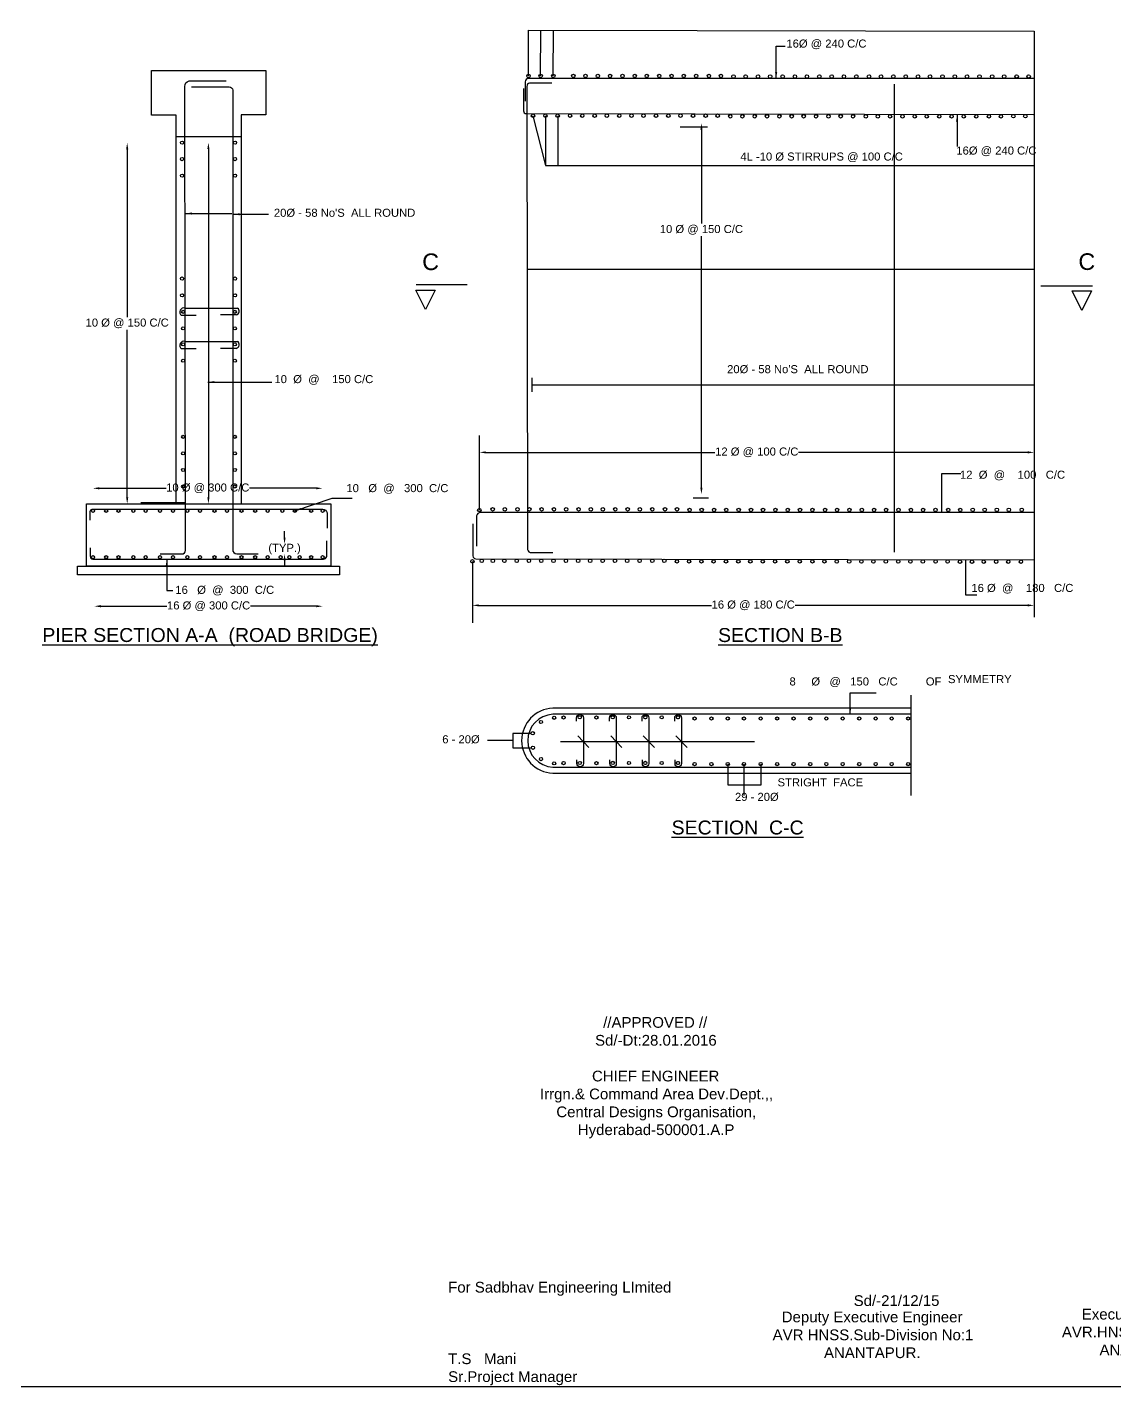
# Model space of a CAD drawing. Header units: inches. Extents: x -140 to 188, y -114 to 80.
# Drawn here: x -3.1 to 98.3, y -114.1 to 12.6 of the extents above; entities that cross this region are included whole.
import ezdxf

# ---------------------------------------------------------------- set-up
doc = ezdxf.new("R2010")
doc.units = ezdxf.units.IN
doc.header["$MEASUREMENT"] = 0
doc.layers.add('DIMENSIONS', color=7, linetype='Continuous')
doc.layers.add('TEXT', color=1, linetype='Continuous')
doc.styles.get("Standard").update_dxf_attribs({"font": 'arial.ttf', "height": 0.75})
doc.dimstyles.get("Standard").update_dxf_attribs({"dimtxt": 0.75, "dimasz": 0.6, "dimexe": 0.18, "dimexo": 0.0625, "dimgap": 0.09, "dimtad": 0, "dimtih": 1, "dimtoh": 1, "dimdec": 4, "dimzin": 0, "dimdsep": 46, "dimtxsty": 'Standard', "dimcen": 0.09, "dimse1": 1, "dimse2": 1, "dimadec": 0, "dimazin": 0, "dimtfac": 1, "dimtdec": 4, "dimtofl": 0, "dimtmove": 0, "dimatfit": 3, "dimfxl": 1, "dimtolj": 1, "dimtzin": 0, "dimarcsym": 0})

# ---------------------------------------------------------------- blocks, each defined once
blk = doc.blocks.new('*D25')
at = {"layer": 'Defpoints', "color": 0, "transparency": 16777216}
for p in [(10.81, 1.82), (6.24, -31.82), (10.81, -31.82)]:
    blk.add_point(p, dxfattribs=at)
at = {"layer": 'DIMENSIONS', "color": 0, "lineweight": -2, "transparency": 16777216}
for p, q in [((6.24, 1.22), (6.24, -14.41)), ((6.24, -31.22), (6.24, -15.59))]:
    blk.add_line(p, q, dxfattribs=at)
at = {"layer": 'DIMENSIONS', "color": 0, "transparency": 16777216}
for points in [[(6.14, 1.22), (6.34, 1.22), (6.24, 1.82)], [(6.14, -31.22), (6.34, -31.22), (6.24, -31.82)]]:
    blk.add_solid(points, dxfattribs=at)
at = {"layer": 'DIMENSIONS', "color": 0, "transparency": 16777216, "insert": (6.24, -15), "char_height": 0.75, "attachment_point": 5}
blk.add_mtext('\\A1;10 Ø @ 150 C/C', dxfattribs=at)
blk = doc.blocks.new('*D26')
at = {"layer": 'Defpoints', "color": 0, "transparency": 16777216}
for p in [(16.07, -35.57), (18.45, -36.49), (20.91, -36.49)]:
    blk.add_point(p, dxfattribs=at)
at = {"layer": 'DIMENSIONS', "color": 0, "lineweight": -2, "transparency": 16777216}
for p, q in [((20.91, -34.97), (20.91, -34.37)), ((20.91, -37.09), (20.91, -37.69))]:
    blk.add_line(p, q, dxfattribs=at)
at = {"layer": 'DIMENSIONS', "color": 0, "transparency": 16777216}
for points in [[(20.81, -34.97), (21.01, -34.97), (20.91, -35.57)], [(20.81, -37.09), (21.01, -37.09), (20.91, -36.49)]]:
    blk.add_solid(points, dxfattribs=at)
at = {"layer": 'DIMENSIONS', "color": 0, "transparency": 16777216, "insert": (20.91, -36.03), "char_height": 0.75, "attachment_point": 5}
blk.add_mtext('\\A1;(TYP.)', dxfattribs=at)
blk = doc.blocks.new('*D27')
at = {"layer": 'Defpoints', "color": 0, "transparency": 16777216}
for p in [(24.46, -36.64), (3.19, -36.79), (24.46, -41.36)]:
    blk.add_point(p, dxfattribs=at)
at = {"layer": 'DIMENSIONS', "color": 0, "lineweight": -2, "transparency": 16777216}
for p, q in [((3.79, -41.36), (9.93, -41.36)), ((23.86, -41.36), (17.72, -41.36))]:
    blk.add_line(p, q, dxfattribs=at)
at = {"layer": 'DIMENSIONS', "color": 0, "transparency": 16777216}
for points in [[(3.79, -41.26), (3.79, -41.46), (3.19, -41.36)], [(23.86, -41.26), (23.86, -41.46), (24.46, -41.36)]]:
    blk.add_solid(points, dxfattribs=at)
at = {"layer": 'DIMENSIONS', "color": 0, "transparency": 16777216, "insert": (13.83, -41.36), "char_height": 0.75, "attachment_point": 5}
blk.add_mtext('\\A1;16 Ø @ 300 C/C', dxfattribs=at)
blk = doc.blocks.new('*D28')
at = {"layer": 'Defpoints', "color": 0, "transparency": 16777216}
for p in [(24.46, -30.37), (3.05, -32.47), (24.46, -32.47)]:
    blk.add_point(p, dxfattribs=at)
at = {"layer": 'DIMENSIONS', "color": 0, "lineweight": -2, "transparency": 16777216}
for p, q in [((3.65, -30.37), (9.86, -30.37)), ((23.86, -30.37), (17.65, -30.37))]:
    blk.add_line(p, q, dxfattribs=at)
at = {"layer": 'DIMENSIONS', "color": 0, "transparency": 16777216}
for points in [[(3.65, -30.27), (3.65, -30.47), (3.05, -30.37)], [(23.86, -30.27), (23.86, -30.47), (24.46, -30.37)]]:
    blk.add_solid(points, dxfattribs=at)
at = {"layer": 'DIMENSIONS', "color": 0, "transparency": 16777216, "insert": (13.75, -30.37), "char_height": 0.75, "attachment_point": 5}
blk.add_mtext('\\A1;10 Ø @ 300 C/C', dxfattribs=at)
blk = doc.blocks.new('*D29')
at = {"layer": 'Defpoints', "color": 0, "transparency": 16777216}
for p in [(57.4, 3.66), (57.52, -30.92), (59.77, -30.92)]:
    blk.add_point(p, dxfattribs=at)
at = {"layer": 'DIMENSIONS', "color": 0, "lineweight": -2, "transparency": 16777216}
for p, q in [((59.77, 3.06), (59.77, -5.69)), ((59.77, -30.32), (59.77, -6.87))]:
    blk.add_line(p, q, dxfattribs=at)
at = {"layer": 'DIMENSIONS', "color": 0, "transparency": 16777216}
for points in [[(59.67, 3.06), (59.87, 3.06), (59.77, 3.66)], [(59.67, -30.32), (59.87, -30.32), (59.77, -30.92)]]:
    blk.add_solid(points, dxfattribs=at)
at = {"layer": 'DIMENSIONS', "color": 0, "transparency": 16777216, "insert": (59.77, -6.28), "char_height": 0.75, "attachment_point": 5}
blk.add_mtext('\\A1;10 Ø @ 150 C/C', dxfattribs=at)
blk = doc.blocks.new('*D30')
at = {"layer": 'Defpoints', "color": 0, "transparency": 16777216}
for p in [(39.07, -27.02), (90.78, -27.02), (90.78, -27.02)]:
    blk.add_point(p, dxfattribs=at)
at = {"layer": 'DIMENSIONS', "color": 0, "lineweight": -2, "transparency": 16777216}
for p, q in [((39.67, -27.02), (61.03, -27.02)), ((90.18, -27.02), (68.82, -27.02))]:
    blk.add_line(p, q, dxfattribs=at)
at = {"layer": 'DIMENSIONS', "color": 0, "transparency": 16777216}
for points in [[(39.67, -26.92), (39.67, -27.12), (39.07, -27.02)], [(90.18, -26.92), (90.18, -27.12), (90.78, -27.02)]]:
    blk.add_solid(points, dxfattribs=at)
at = {"layer": 'DIMENSIONS', "color": 0, "transparency": 16777216, "insert": (64.93, -27.02), "char_height": 0.75, "attachment_point": 5}
blk.add_mtext('\\A1;12 Ø @ 100 C/C', dxfattribs=at)
blk = doc.blocks.new('*D31')
at = {"layer": 'Defpoints', "color": 0, "transparency": 16777216}
for p in [(38.42, -41.28), (90.78, -41.28), (90.78, -41.28)]:
    blk.add_point(p, dxfattribs=at)
at = {"layer": 'DIMENSIONS', "color": 0, "lineweight": -2, "transparency": 16777216}
for p, q in [((39.02, -41.28), (60.71, -41.28)), ((90.18, -41.28), (68.5, -41.28))]:
    blk.add_line(p, q, dxfattribs=at)
at = {"layer": 'DIMENSIONS', "color": 0, "transparency": 16777216}
for points in [[(39.02, -41.18), (39.02, -41.38), (38.42, -41.28)], [(90.18, -41.18), (90.18, -41.38), (90.78, -41.28)]]:
    blk.add_solid(points, dxfattribs=at)
at = {"layer": 'DIMENSIONS', "color": 0, "transparency": 16777216, "insert": (64.6, -41.28), "char_height": 0.75, "attachment_point": 5}
blk.add_mtext('\\A1;16 Ø @ 180 C/C', dxfattribs=at)
blk = doc.blocks.new('*D49')
at = {"layer": 'Defpoints', "color": 0, "transparency": 16777216}
for p in [(13.86, 1.84), (13.81, -31.82), (13.83, -31.82)]:
    blk.add_point(p, dxfattribs=at)
at = {"layer": 'DIMENSIONS', "color": 0, "lineweight": -2, "transparency": 16777216}
blk.add_line((13.81, 1.24), (13.81, -31.22), dxfattribs=at)
at = {"layer": 'DIMENSIONS', "color": 0, "transparency": 16777216}
for points in [[(13.71, 1.24), (13.91, 1.24), (13.81, 1.84)], [(13.71, -31.22), (13.91, -31.22), (13.81, -31.82)]]:
    blk.add_solid(points, dxfattribs=at)

msp = doc.modelspace()

# ---------------------------------------------------------------- linework, layer by layer
at = {"color": 0}
for points in [[(-140.0749, 79.62542), (188.23104, 79.62542), (188.23104, -114.11082), (-140.0749, -114.11082)], [(187.71452, -114.11082), (-139.57935, -114.11082), (-139.57935, 79.12107), (187.71452, 79.12107)], [(2.43283, -31.82358), (25.22635, -31.82358), (25.22635, -37.63918), (2.43283, -37.63918)], [(1.62206, -37.63918), (26.03488, -37.63918), (26.03488, -38.42665), (1.62206, -38.42665)]]:
    msp.add_lwpolyline(points, close=True, dxfattribs=at)
for points in [[(43.64813, 8.06621), (43.64813, 12.31791)], [(43.64813, 12.31791), (90.782, 12.24478)], [(44.78342, 8.06621), (44.79001, 12.31614)], [(45.9638, 8.06621), (45.9704, 12.31431)], [(90.782, 12.24478), (90.782, -42.38631)], [(10.81444, -31.82358), (10.81444, 4.40076), (8.50631, 4.40076), (8.50631, 8.57459), (19.16636, 8.57459), (19.16636, 4.42342), (16.8764, 4.42342), (16.8764, -31.82358)], [(77.7272, 7.28113), (77.7272, -36.3146)], [(44.06986, 4.35576), (45.22886, -0.27891), (90.782, -0.27891)], [(45.22514, 4.35576), (45.22886, -0.27891)], [(46.37183, 4.35576), (46.37183, -0.27891)], [(57.78843, 3.30926), (60.33508, 3.30926)], [(10.81444, 2.41846), (16.8764, 2.41846)], [(43.51994, -9.95147), (90.782, -9.95147)], [(37.93446, -11.39177), (33.17597, -11.39177)], [(33.15348, -11.91446), (34.93979, -11.91446), (34.0489, -13.69398), (33.15348, -11.91446)], [(91.41304, -11.50723), (96.2138, -11.50723)], [(94.33498, -11.97939), (96.14412, -11.97939), (95.23244, -13.78521), (94.33498, -11.97939)], [(43.96564, -20.08626), (43.96564, -21.37608)], [(43.96564, -20.73117), (90.782, -20.73117)], [(39.07087, -32.40158), (39.07087, -25.44574)], [(82.17379, -32.61837), (82.17379, -28.99078), (83.94244, -28.99078)], [(59.00307, -31.26667), (60.43111, -31.26667)], [(11.66122, -31.71878), (7.52242, -31.71878)], [(24.86863, -32.66017), (24.86863, -34.09047)], [(38.42479, -37.17756), (38.42479, -42.91684)], [(84.38066, -37.01705), (84.38066, -40.30278), (85.44557, -40.30278)], [(79.28748, -49.65888), (79.28748, -59.00903)], [(42.18524, -53.88795), (39.8391, -53.88795)], [(43.90124, -53.22482), (42.18524, -53.22482), (42.18524, -54.55107), (43.91927, -54.55202)], [(46.62534, -53.97565), (64.72887, -53.97565)], [(48.24038, -53.42596), (49.28648, -54.52564)], [(51.31122, -53.42581), (52.35732, -54.52548)], [(54.34634, -53.42581), (55.39245, -54.52548)], [(57.39226, -53.42581), (58.43836, -54.52548)], [(62.22557, -56.07517), (62.22557, -57.99294), (65.33136, -57.99294), (65.33136, -56.07401)], [(63.72864, -56.07517), (63.72864, -58.99921)]]:
    msp.add_lwpolyline(points, dxfattribs=at)
for points in [[(90.779, 7.83644), (43.69016, 7.83644, 0.392586341), (43.33231, 7.50427), (43.33231, 5.7062)], [(9.30774, -36.49189), (11.34019, -36.49189, 0.41903978), (11.6681, -36.15855), (11.60109, 7.09371, -0.355240856), (12.00536, 7.59248), (15.46157, 7.59248)], [(12.24073, 7.0541), (15.7355, 7.0541, -0.400297548), (16.07327, 6.73208), (16.07327, -36.08474, 0.396511965), (16.455, -36.49042), (18.44791, -36.49042)], [(43.18271, 6.90747), (43.18271, 4.81076, 0.411313532), (43.43735, 4.55359), (90.71433, 4.46668)], [(45.83734, 7.37958), (43.75805, 7.37958, 0.448247535), (43.50086, 7.09104), (43.54906, -35.95888, 0.287659516), (43.79818, -36.35507), (45.92268, -36.35507)], [(2.78976, -33.34606), (2.78976, -32.52065, -0.380176864), (2.97891, -32.30783), (24.4588, -32.30783, -0.370763412), (24.86863, -32.66017)], [(90.782, -32.61837), (39.17644, -32.61837, 0.392586341), (38.81859, -32.95054), (38.81859, -35.7634)], [(38.4758, -33.68154), (38.4758, -36.67596, 0.411313532), (38.73044, -36.93313), (90.782, -37.02881)], [(2.78601, -35.91785), (2.78601, -36.70897, 0.389606058), (3.02556, -36.96974), (24.52786, -36.96974, 0.349909192), (24.84591, -36.71611), (24.84591, -35.2712)], [(79.28748, -50.86424), (45.9084, -50.86424, 0.956777229), (45.9084, -56.91994), (79.28748, -56.91994)], [(79.28748, -51.43127), (45.92157, -51.43127, 0.952170947), (45.92157, -56.35291), (79.28748, -56.35291)], [(48.13076, -52.06525), (48.13076, -51.76001, -1), (48.76343, -51.76001), (48.76343, -56.02592, -1), (48.15822, -56.02592), (48.15822, -55.67606)], [(51.2016, -52.06509), (51.2016, -51.75986, -1), (51.83427, -51.75986), (51.83427, -56.02576, -1), (51.22906, -56.02576), (51.22906, -55.67591)], [(54.23672, -52.06509), (54.23672, -51.75986, -1), (54.86939, -51.75986), (54.86939, -56.02576, -1), (54.26418, -56.02576), (54.26418, -55.67591)], [(57.28264, -52.06509), (57.28264, -51.75986, -1), (57.91531, -51.75986), (57.91531, -56.02576, -1), (57.3101, -56.02576), (57.3101, -55.67591)]]:
    msp.add_lwpolyline(points, format="xyb", dxfattribs=at)
for centre, radius in [((43.64813, 8.06621), 0.16015), ((44.78342, 8.06621), 0.16015), ((45.9638, 8.06621), 0.16015), ((47.83332, 8.06621), 0.16015), ((48.96594, 8.06621), 0.16015), ((50.11766, 8.06621), 0.16015), ((51.25535, 8.06621), 0.16015), ((52.41443, 8.06621), 0.16015), ((53.5569, 8.06621), 0.16015), ((54.67547, 8.06621), 0.16015), ((55.83668, 8.06621), 0.16015), ((56.9884, 8.06621), 0.16015), ((58.12609, 8.06621), 0.16015), ((59.28517, 8.06621), 0.16015), ((60.46965, 8.06621), 0.16015), ((61.58822, 8.06621), 0.16015), ((62.76163, 8.01058), 0.16015), ((63.89425, 8.01058), 0.16015), ((65.04597, 8.01058), 0.16015), ((66.18366, 8.01058), 0.16015), ((67.34274, 8.01058), 0.16015), ((68.48521, 8.01058), 0.16015), ((69.60378, 8.01058), 0.16015), ((70.76499, 8.01058), 0.16015), ((71.91671, 8.01058), 0.16015), ((73.0544, 8.01058), 0.16015), ((74.21348, 8.01058), 0.16015), ((75.39796, 8.01058), 0.16015), ((76.51653, 8.01058), 0.16015), ((77.66179, 8.00831), 0.16015), ((78.82087, 8.00831), 0.16015), ((79.96334, 8.00831), 0.16015), ((81.08191, 8.00831), 0.16015), ((82.24312, 8.00831), 0.16015), ((83.39484, 8.00831), 0.16015), ((84.53253, 8.00831), 0.16015), ((85.69161, 8.00831), 0.16015), ((86.87608, 8.00831), 0.16015), ((87.99465, 8.00831), 0.16015), ((89.1552, 8.02115), 0.16015), ((90.27377, 8.02115), 0.16015), ((44.06986, 4.35576), 0.16015), ((45.22514, 4.35576), 0.16015), ((46.37183, 4.35576), 0.16015), ((47.52998, 4.35576), 0.16015), ((48.66261, 4.35576), 0.16015), ((49.81433, 4.35576), 0.16015), ((50.95202, 4.35576), 0.16015), ((52.1111, 4.35576), 0.16015), ((53.25357, 4.35576), 0.16015), ((54.37214, 4.35576), 0.16015), ((55.53335, 4.35576), 0.16015), ((56.68507, 4.35576), 0.16015), ((57.82276, 4.35576), 0.16015), ((58.98184, 4.35576), 0.16015), ((60.16631, 4.35576), 0.16015), ((61.28489, 4.35576), 0.16015), ((62.45829, 4.30013), 0.16015), ((63.59092, 4.30013), 0.16015), ((64.74264, 4.30013), 0.16015), ((65.88033, 4.30013), 0.16015), ((67.0394, 4.30013), 0.16015), ((68.18188, 4.30013), 0.16015), ((69.30045, 4.30013), 0.16015), ((70.46166, 4.30013), 0.16015), ((71.61338, 4.30013), 0.16015), ((72.75107, 4.30013), 0.16015), ((73.91015, 4.30013), 0.16015), ((75.09462, 4.30013), 0.16015), ((76.21319, 4.30013), 0.16015), ((77.35846, 4.29786), 0.16015), ((78.51753, 4.29786), 0.16015), ((79.66, 4.29786), 0.16015), ((80.77857, 4.29786), 0.16015), ((81.93979, 4.29786), 0.16015), ((83.09151, 4.29786), 0.16015), ((84.2292, 4.29786), 0.16015), ((85.38827, 4.29786), 0.16015), ((86.57275, 4.29786), 0.16015), ((87.69132, 4.29786), 0.16015), ((88.85187, 4.3107), 0.16015), ((89.97044, 4.3107), 0.16015), ((11.35049, 1.84966), 0.14589), ((16.29768, 1.84966), 0.14589), ((11.35049, 0.3116), 0.14589), ((16.29768, 0.3116), 0.14589), ((11.35049, -1.23107), 0.14589), ((16.29768, -1.23107), 0.14589), ((11.35049, -10.82178), 0.14589), ((16.29768, -10.82178), 0.14589), ((11.35049, -12.38351), 0.14589), ((16.29768, -12.38351), 0.14589), ((11.45979, -13.91726), 0.14589), ((16.2792, -13.91726), 0.14589), ((11.45979, -15.46495), 0.14589), ((16.2792, -15.46495), 0.14589), ((11.45979, -16.95517), 0.14589), ((16.2792, -16.95517), 0.14589), ((11.45979, -18.48173), 0.14589), ((16.2792, -18.48173), 0.14589), ((11.45979, -25.57788), 0.14589), ((16.2792, -25.57788), 0.14589), ((11.45979, -27.11782), 0.14589), ((16.2792, -27.11782), 0.14589), ((11.45979, -28.65776), 0.14589), ((16.2792, -28.65776), 0.14589), ((11.45979, -30.20695), 0.14589), ((16.2792, -30.20695), 0.14589), ((3.0462, -32.47398), 0.14589), ((4.28016, -32.47398), 0.14589), ((5.42855, -32.47398), 0.14589), ((6.80549, -32.47398), 0.14589), ((7.96338, -32.47398), 0.14589), ((9.30054, -32.47398), 0.14589), ((10.51312, -32.47398), 0.14589), ((11.84485, -32.47398), 0.14589), ((13.02938, -32.47398), 0.14589), ((14.37513, -32.47398), 0.14589), ((15.53864, -32.47398), 0.14589), ((16.89515, -32.47398), 0.14589), ((18.17521, -32.47398), 0.14589), ((19.33747, -32.47398), 0.14589), ((20.69838, -32.47398), 0.14589), ((21.86849, -32.47398), 0.14589), ((23.392, -32.47398), 0.14589), ((24.46002, -32.47398), 0.14589), ((39.07087, -32.40158), 0.16015), ((40.30776, -32.32808), 0.16015), ((41.44305, -32.32808), 0.16015), ((42.62343, -32.32808), 0.16015), ((43.73744, -32.32808), 0.16015), ((44.87007, -32.32808), 0.16015), ((46.02179, -32.32808), 0.16015), ((47.15948, -32.32808), 0.16015), ((48.31855, -32.32808), 0.16015), ((49.46103, -32.32808), 0.16015), ((50.5796, -32.32808), 0.16015), ((51.74081, -32.32808), 0.16015), ((52.89253, -32.32808), 0.16015), ((54.03022, -32.32808), 0.16015), ((55.1893, -32.32808), 0.16015), ((56.37377, -32.32808), 0.16015), ((57.49234, -32.32808), 0.16015), ((58.66575, -32.38371), 0.16015), ((59.79838, -32.38371), 0.16015), ((60.95009, -32.38371), 0.16015), ((62.08779, -32.38371), 0.16015), ((63.24686, -32.38371), 0.16015), ((64.38933, -32.38371), 0.16015), ((65.5079, -32.38371), 0.16015), ((66.66912, -32.38371), 0.16015), ((67.82084, -32.38371), 0.16015), ((68.95853, -32.38371), 0.16015), ((70.1176, -32.38371), 0.16015), ((71.30208, -32.38371), 0.16015), ((72.42065, -32.38371), 0.16015), ((73.56591, -32.38597), 0.16015), ((74.72499, -32.38597), 0.16015), ((75.86746, -32.38597), 0.16015), ((76.98603, -32.38597), 0.16015), ((78.14725, -32.38597), 0.16015), ((79.29896, -32.38597), 0.16015), ((80.43665, -32.38597), 0.16015), ((81.59573, -32.38597), 0.16015), ((82.78021, -32.38597), 0.16015), ((83.89878, -32.38597), 0.16015), ((85.05933, -32.37313), 0.16015), ((86.1779, -32.37313), 0.16015), ((87.30777, -32.37313), 0.16015), ((88.42605, -32.37313), 0.16015), ((89.63125, -32.37313), 0.16015), ((3.0462, -36.78873), 0.14589), ((4.28016, -36.78873), 0.14589), ((5.42855, -36.78873), 0.14589), ((6.80549, -36.78873), 0.14589), ((7.96338, -36.78873), 0.14589), ((9.30054, -36.78873), 0.14589), ((10.51312, -36.78873), 0.14589), ((11.84485, -36.78873), 0.14589), ((13.02938, -36.78873), 0.14589), ((14.37513, -36.78873), 0.14589), ((15.53864, -36.78873), 0.14589), ((16.89515, -36.78873), 0.14589), ((18.17521, -36.78873), 0.14589), ((19.33747, -36.78873), 0.14589), ((20.54347, -36.78873), 0.14589), ((21.35081, -36.78873), 0.14589), ((22.3234, -36.78873), 0.14589), ((23.392, -36.78873), 0.14589), ((24.46002, -36.78873), 0.14589), ((38.42479, -37.17756), 0.16015), ((39.29354, -37.13097), 0.16015), ((40.32864, -37.13097), 0.16015), ((41.39885, -37.13097), 0.16015), ((42.55701, -37.13097), 0.16015), ((43.68963, -37.13097), 0.16015), ((44.84135, -37.13097), 0.16015), ((45.97904, -37.13097), 0.16015), ((47.13812, -37.13097), 0.16015), ((48.28059, -37.13097), 0.16015), ((49.39916, -37.13097), 0.16015), ((50.56037, -37.13097), 0.16015), ((51.71209, -37.13097), 0.16015), ((52.84978, -37.13097), 0.16015), ((54.00886, -37.13097), 0.16015), ((55.19334, -37.13097), 0.16015), ((56.31191, -37.13097), 0.16015), ((57.48531, -37.18659), 0.16015), ((58.61794, -37.18659), 0.16015), ((59.76966, -37.18659), 0.16015), ((60.90735, -37.18659), 0.16015), ((62.06643, -37.18659), 0.16015), ((63.2089, -37.18659), 0.16015), ((64.32747, -37.18659), 0.16015), ((65.48868, -37.18659), 0.16015), ((66.6404, -37.18659), 0.16015), ((67.77809, -37.18659), 0.16015), ((68.93717, -37.18659), 0.16015), ((70.12164, -37.18659), 0.16015), ((71.24021, -37.18659), 0.16015), ((72.38548, -37.18886), 0.16015), ((73.54455, -37.18886), 0.16015), ((74.68703, -37.18886), 0.16015), ((75.8056, -37.18886), 0.16015), ((76.96681, -37.18886), 0.16015), ((78.11853, -37.18886), 0.16015), ((79.25622, -37.18886), 0.16015), ((80.41529, -37.18886), 0.16015), ((81.59977, -37.18886), 0.16015), ((82.71834, -37.18886), 0.16015), ((83.87889, -37.21095), 0.16015), ((84.99746, -37.21095), 0.16015), ((86.09242, -37.21095), 0.16015), ((87.25067, -37.21095), 0.16015), ((88.37728, -37.21095), 0.16015), ((89.55266, -37.21095), 0.16015), ((46.0435, -51.7539), 0.14911), ((46.92172, -51.72871), 0.14911), ((48.43023, -51.71191), 0.14911), ((49.98496, -51.73291), 0.14911), ((51.50107, -51.71176), 0.14911), ((51.50384, -51.70763), 0.14911), ((53.01656, -51.72023), 0.14911), ((54.53619, -51.71176), 0.14911), ((54.54349, -51.70824), 0.14911), ((56.06652, -51.71827), 0.14911), ((57.58211, -51.71176), 0.14911), ((57.59249, -51.71841), 0.14911), ((59.1295, -51.82139), 0.14911), ((60.70531, -51.82139), 0.14911), ((62.22557, -51.82139), 0.14911), ((63.72864, -51.82139), 0.14911), ((65.2996, -51.82139), 0.14911), ((66.83211, -51.82139), 0.14911), ((68.36405, -51.82139), 0.14911), ((69.91764, -51.82139), 0.14911), ((71.41397, -51.82139), 0.14911), ((72.94108, -51.82139), 0.14911), ((74.48473, -51.82139), 0.14911), ((76.01736, -51.82139), 0.14911), ((77.51113, -51.82139), 0.14911), ((79.04406, -51.82139), 0.14911), ((44.04759, -53.19626), 0.14911), ((44.81062, -52.15134), 0.14911), ((44.06838, -54.55202), 0.14911), ((44.82206, -55.60649), 0.14911), ((46.0435, -56.00768), 0.14911), ((46.92172, -55.98249), 0.14911), ((48.43023, -55.96569), 0.14911), ((49.98496, -55.98669), 0.14911), ((51.50107, -55.96554), 0.14911), ((51.50384, -55.96141), 0.14911), ((53.01656, -55.97401), 0.14911), ((54.53619, -55.96554), 0.14911), ((54.54349, -55.96202), 0.14911), ((56.06652, -55.97205), 0.14911), ((57.58211, -55.96554), 0.14911), ((57.59249, -55.97219), 0.14911), ((59.1295, -56.07517), 0.14911), ((60.70531, -56.07517), 0.14911), ((62.22557, -56.07517), 0.14911), ((63.72864, -56.07517), 0.14911), ((65.2996, -56.07517), 0.14911), ((66.83211, -56.07517), 0.14911), ((68.36405, -56.07517), 0.14911), ((69.91764, -56.07517), 0.14911), ((71.41397, -56.07517), 0.14911), ((72.94108, -56.07517), 0.14911), ((74.48473, -56.07517), 0.14911), ((76.01736, -56.07517), 0.14911), ((77.51113, -56.07517), 0.14911), ((79.04406, -56.07517), 0.14911)]:
    msp.add_circle(centre, radius, dxfattribs=at)
at = {"layer": 'DIMENSIONS', "color": 0}
for points in [[(11.6331, -13.5669), (16.53087, -13.5669)], [(16.40892, -14.21743), (14.92483, -14.21743)], [(11.6331, -16.67656), (16.53087, -16.67656)], [(16.40892, -17.32709), (14.92483, -17.32709)]]:
    msp.add_lwpolyline(points, dxfattribs=at)
for points in [[(12.67249, -14.25526), (11.3017, -14.25526, -1)], [(12.67249, -17.36491), (11.3017, -17.36491, -1)]]:
    msp.add_lwpolyline(points, format="xyb", dxfattribs=at)
for centre, radius, start, end in [((11.52543, -13.93902), 0.38738, 73.8623806, 234.722419), ((16.32333, -13.86469), 0.36298, 283.6399036, 55.125693), ((11.52543, -17.04867), 0.38738, 73.8623806, 234.722419), ((16.32333, -16.97435), 0.36298, 283.6399036, 55.125693)]:
    msp.add_arc(centre, radius, start, end, dxfattribs=at)

# ---------------------------------------------------------------- texts
for p in [(33.74132, -10.03257), (94.91464, -10.01884)]:
    msp.add_text('C', height=1.55, dxfattribs=at).set_placement(p)
at = {"layer": 'TEXT', "color": 0}
for s, height, p in [('16Ø @ 240 C/C', 0.75, (67.69199, 10.70488)), ('16Ø @ 240 C/C', 0.75, (83.53436, 0.73321)), ('4L -10 Ø STIRRUPS @ 100 C/C', 0.75, (63.39947, 0.17654)), ("20Ø - 58 No'S  ALL ROUND", 0.75, (19.91459, -5.06384)), ("20Ø - 58 No'S  ALL ROUND", 0.75, (62.16482, -19.6416)), ('10  Ø  @    150 C/C', 0.75, (19.96773, -20.5671)), ('12  Ø  @    100   C/C', 0.75, (83.87701, -29.47734)), ('10   Ø  @   300  C/C', 0.75, (26.67589, -30.72762)), ('16 Ø  @    180   C/C', 0.75, (84.93961, -40.03094)), ('16   Ø  @  300  C/C', 0.75, (10.72727, -40.20886)), ('%%UPIER SECTION A-A  (ROAD BRIDGE)', 1.3, (-1.67266, -44.69298)), ('%%USECTION B-B', 1.3, (61.32255, -44.69611)), ('8     Ø   @   150   C/C         OF', 0.75, (67.98131, -48.74556)), ('SYMMETRY', 0.75, (82.75512, -48.52824)), ('6 - 20Ø', 0.75, (35.60952, -54.13689)), ('STRIGHT  FACE', 0.75, (66.86914, -58.14981)), ('29 - 20Ø', 0.75, (62.90004, -59.49997)), ('%%USECTION  C-C', 1.3, (56.99178, -62.63377)), ('Sd/-21/12/15', 1, (73.96396, -106.57577))]:
    msp.add_text(s, height=height, dxfattribs=at).set_placement(p)
at = {"layer": 'TEXT', "color": 0, "char_height": 1, "attachment_point": 1}
for s, insert, width in [('\\pi6.8981;//APPROVED //\\P\\pi6.144;Sd/-Dt:28.01.2016\\P\\pi11.75;\\P\\pi5.8558;CHIEF ENGINEER  \\P\\pi1.0076;Irrgn.& Command Area Dev.Dept.,, \\P\\pi2.5291;Central Designs Organisation, \\P\\pi4.5359;Hyderabad-500001.A.P', (43.7141, -79.64796), 23.5001486), ('For Sadbhav Engineering LImited \\P\\P\\P\\PT.S   Mani \\PSr.Project Manager ', (36.16033, -104.32682), 21.6192942), ('\\pi0.91722;Deputy Executive Engineer \\P\\pi0.07138;AVR HNSS.Sub-Division No:1 \\P\\pi4.8572;ANANTAPUR.', (66.34046, -107.10025), 18.5970567), ('\\pi2.9398;Executive Engineer, \\P\\pi1.0865;AVR.HNSS Division No.vi \\P\\pi4.5937;ANANTAPUR.', (92.29097, -106.83966), 18.0699831)]:
    msp.add_mtext(s, dxfattribs=dict(at, insert=insert, width=width))

# ---------------------------------------------------------------- dimensions: what is measured, and where the dimension line sits
at = {"layer": 'DIMENSIONS', "color": 0}
for base, p1, p2, text, picture, middle in [((59.77265, -30.92055), (57.39625, 3.65538), (57.52259, -30.92055), '10 Ø @ 150 C/C', '*D29', (59.77265, -6.27622)), ((20.90942, -36.49042), (16.07327, -35.57124), (18.44791, -36.49042), '(TYP.)', '*D26', (20.90942, -36.03083))]:
    dim = msp.add_linear_dim(base=base, p1=p1, p2=p2, angle=90, text=text, dimstyle='Standard', dxfattribs=at)
    dim.commit()
    dim.dimension.update_dxf_attribs({"geometry": picture, "text_midpoint": middle, "dimtype": 160})
for base, p1, p2, text, picture, middle in [((6.23978, -31.82358), (10.81444, 1.81801), (10.81444, -31.82358), '10 Ø @ 150 C/C', '*D25', (6.23978, -15.00279)), ((13.80674, -31.82358), (13.85976, 1.84028), (13.82959, -31.82358), ' ', '*D49', (13.80674, -14.99165))]:
    dim = msp.add_linear_dim(base=base, p1=p1, p2=p2, angle=90, text=text, dimstyle='Standard', dxfattribs=at)
    dim.commit()
    dim.dimension.update_dxf_attribs({"geometry": picture, "text_midpoint": middle})
for base, p1, p2, text, picture, middle in [((90.782, -27.02237), (39.07087, -27.02237), (90.782, -27.02237), '12 Ø @ 100 C/C', '*D30', (64.92644, -27.02237)), ((24.46002, -30.37283), (3.0462, -32.47398), (24.46002, -32.47398), '10 Ø @ 300 C/C', '*D28', (13.75311, -30.37283)), ((24.45902, -41.36189), (3.1921, -36.78873), (24.45902, -36.64284), '16 Ø @ 300 C/C', '*D27', (13.82556, -41.36189)), ((90.782, -41.2793), (38.42479, -41.2793), (90.782, -41.2793), '16 Ø @ 180 C/C', '*D31', (64.6034, -41.2793))]:
    dim = msp.add_linear_dim(base=base, p1=p1, p2=p2, text=text, dimstyle='Standard', dxfattribs=at)
    dim.commit()
    dim.dimension.update_dxf_attribs({"geometry": picture, "text_midpoint": middle})

# ---------------------------------------------------------------- leaders
for points in [[(66.73618, 7.82008), (66.73618, 10.8283), (67.56694, 10.8283)], [(83.60519, 4.40964), (83.60519, 1.49785)], [(11.66906, -4.7595), (15.98674, -4.7595)], [(16.1283, -4.83021), (19.41965, -4.83021)], [(13.76466, -20.47325), (19.71519, -20.47325)], [(21.86849, -32.47398), (25.34298, -31.29365), (27.20442, -31.29365)], [(9.93209, -36.96974), (9.93209, -39.88258), (10.49173, -39.88258)], [(73.63921, -51.43127), (73.63921, -49.42529), (76.07298, -49.42529)]]:
    msp.add_leader(points, dimstyle='Standard', override={"dimgap": 0.09, "dimtad": 0}, dxfattribs=at)

doc.saveas('drawing.dxf')
